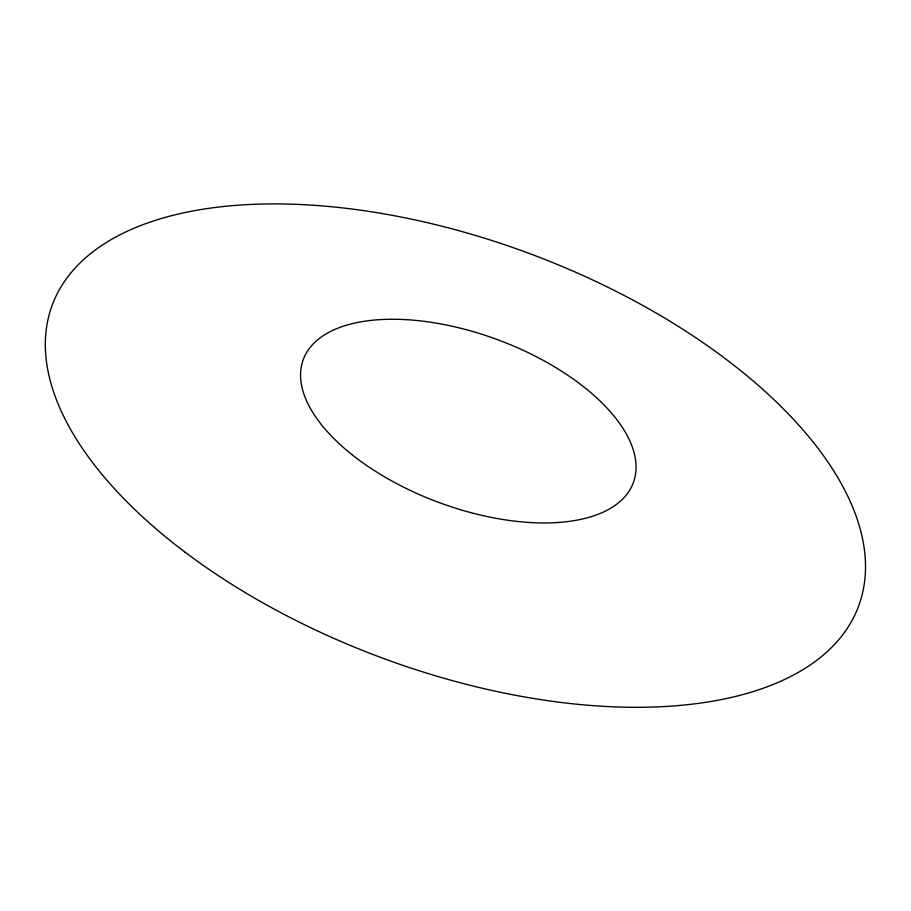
<?xml version="1.0" encoding="UTF-8"?>
<svg xmlns="http://www.w3.org/2000/svg" width="911" height="911" viewBox="0 0 911 911"><rect width="100%" height="100%" fill="white"/><g stroke="black" fill="none" stroke-linecap="round" stroke-linejoin="round"><path stroke-width="1.37" d="M351.76 454.464A176.142 86.522 20.5 0 0 631.061 487.761A176.142 86.522 20.5 0 0 422.089 321.082A176.142 86.522 20.5 0 0 351.76 454.464M184.591 551.827A430.368 215.212 20.5 0 0 857.524 608.901A430.368 215.212 20.5 0 0 324.1 206.068A430.368 215.212 20.5 0 0 184.591 551.827"/></g></svg>
